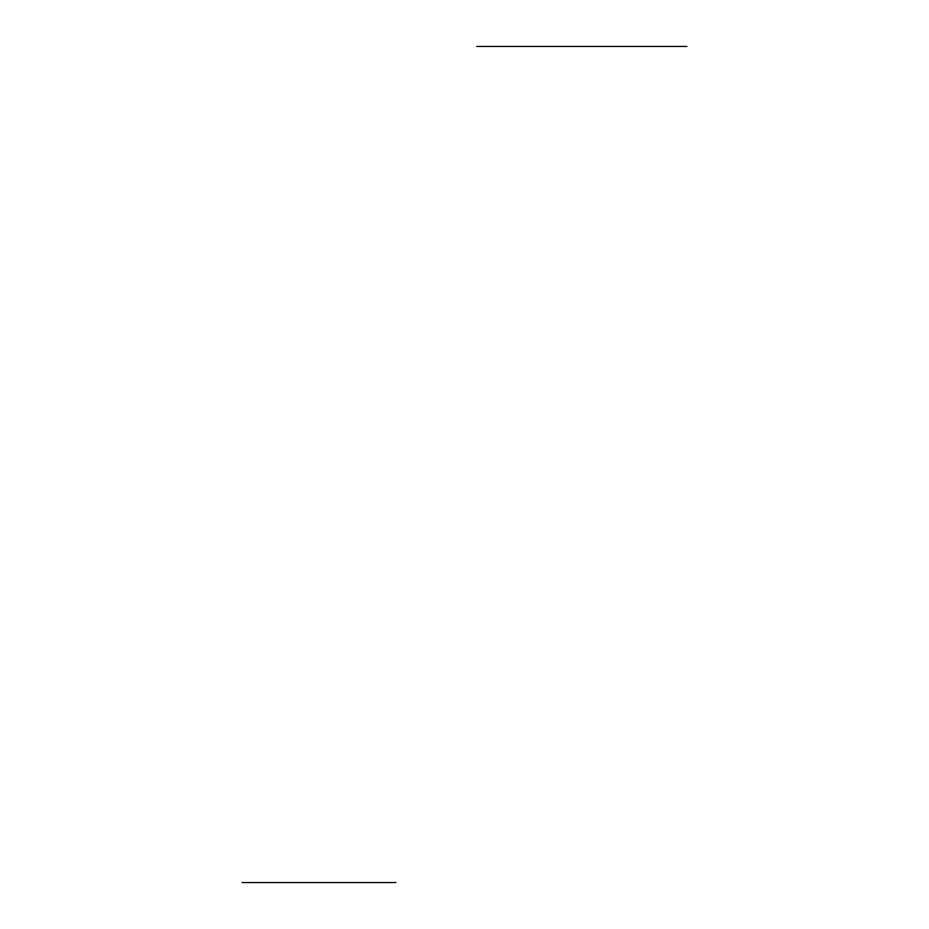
<?xml version="1.0" encoding="UTF-8"?>
<svg xmlns="http://www.w3.org/2000/svg" width="929" height="929" viewBox="0 0 929 929"><rect width="100%" height="100%" fill="white"/><g stroke="black" fill="none" stroke-linecap="round" stroke-linejoin="round"><path stroke-width="1.39" d="M476.728 46.45L686.937 46.45M242.063 882.55L395.94 882.55"/></g></svg>
